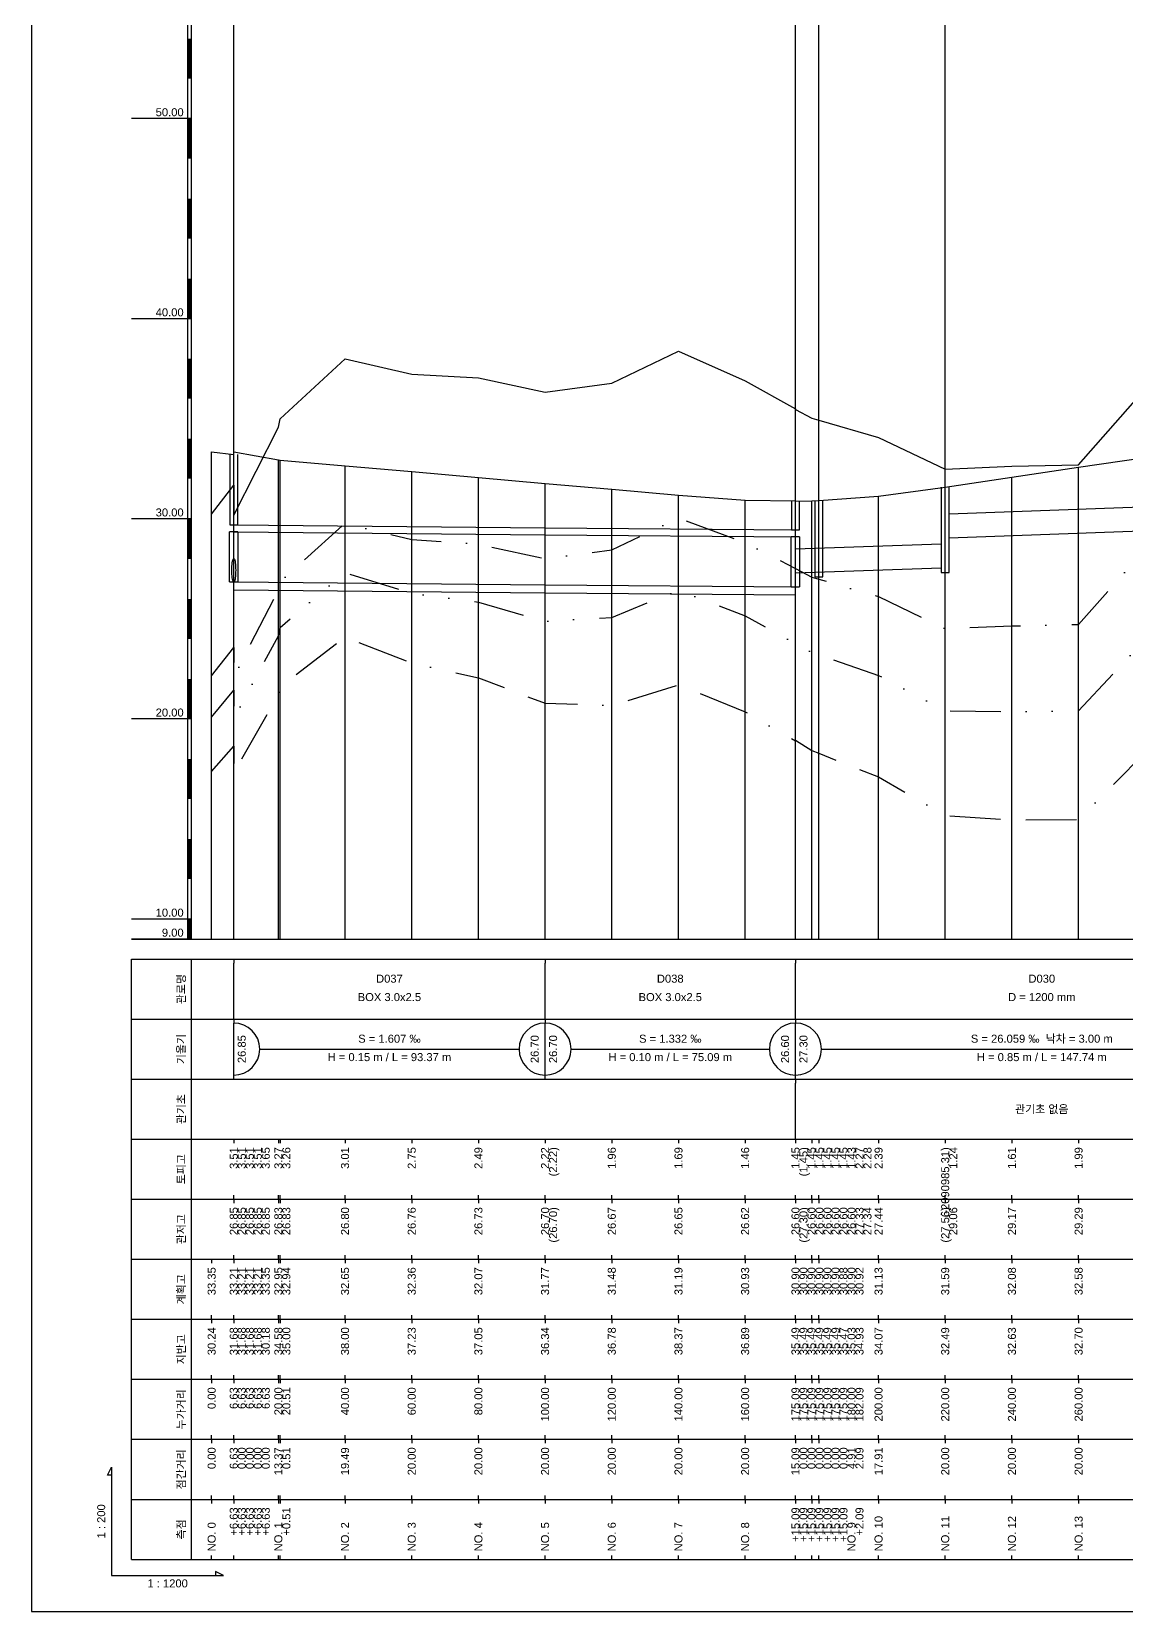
# Model space of a CAD drawing. Header units: millimetres. Extents: x -7351 to 135086, y 1419 to 5643.
# Drawn here: x 40314.4 to 40588, y 1419 to 1813.8 of the extents above; entities that cross this region are included whole.
import ezdxf
from ezdxf.enums import TextEntityAlignment as Align

# ---------------------------------------------------------------- set-up
doc = ezdxf.new("R2010")
doc.units = ezdxf.units.MM
for name, pattern in [('BORDER', [44.45, 12.7, -6.35, 12.7, -6.35, 0, -6.35]), ('DASHDOT', [25.4, 12.7, -6.35, 0, -6.35]), ('DIVIDE', [31.75, 12.7, -6.35, 0, -6.35, 0, -6.35])]:
    doc.linetypes.add(name, pattern=pattern)
for name, color, linetype in [('KZ_종단_계획선', 1, 'Continuous'), ('KZ_종단_관로', 4, 'Continuous'), ('KZ_종단_깃발', 7, 'Continuous'), ('KZ_종단_도각', 7, 'Continuous'), ('KZ_종단_맨홀', 4, 'Continuous'), ('KZ_종단_수직선', 7, 'Continuous'), ('KZ_종단_암거', 1, 'Continuous'), ('KZ_종단_암선1', 56, 'DASHDOT'), ('KZ_종단_암선2', 4, 'DIVIDE'), ('KZ_종단_암선3', 6, 'BORDER'), ('KZ_종단_원형관', 4, 'Continuous'), ('KZ_종단_지반선', 3, 'Continuous'), ('KZ_종단_테이블문자', 7, 'Continuous'), ('KZ_종단_테이블선', 7, 'Continuous'), ('KZ_종단_폴대', 7, 'Continuous')]:
    doc.layers.add(name, color=color, linetype=linetype)
doc.styles.get("Standard").update_dxf_attribs({"font": 'arial.ttf'})

msp = doc.modelspace()

# ---------------------------------------------------------------- linework, layer by layer
at = {"layer": 'KZ_종단_계획선'}
msp.add_lwpolyline([(40359.36, 1708.77), (40364.88, 1708.11), (40364.88, 1708.11), (40364.88, 1708.11), (40364.88, 1708.11), (40364.88, 1708.78), (40376.03, 1706.79), (40376.45, 1706.74), (40392.69, 1705.31), (40409.36, 1703.84), (40426.03, 1702.37), (40442.69, 1700.91), (40459.36, 1699.44), (40476.03, 1697.97), (40492.69, 1696.67), (40505.27, 1696.55), (40505.27, 1696.55), (40505.27, 1696.55), (40505.27, 1696.55), (40505.27, 1696.55), (40505.27, 1696.55), (40505.27, 1696.43), (40509.36, 1696.52), (40511.1, 1696.64), (40526.03, 1697.67), (40542.69, 1699.98), (40559.36, 1702.45), (40576.03, 1704.92), (40592.69, 1707.4)], dxfattribs=at)
at = {"layer": 'KZ_종단_관로'}
for p, q in [((40543.69, 1693.33), (40591.69, 1695.06)), ((40505.27, 1684.54), (40541.69, 1685.83)), ((40543.69, 1687.33), (40591.69, 1689.06)), ((40505.27, 1678.54), (40541.69, 1679.83))]:
    msp.add_line(p, q, dxfattribs=at)
for points in [[(40364.88, 1690.54), (40442.69, 1689.79)], [(40442.69, 1689.79), (40505.27, 1689.29)], [(40364.88, 1688.79), (40442.69, 1688.04)], [(40442.69, 1688.04), (40505.27, 1687.54)], [(40364.88, 1676.29), (40442.69, 1675.54)], [(40364.88, 1674.29), (40442.69, 1673.54)], [(40442.69, 1675.54), (40505.27, 1675.04)], [(40442.69, 1673.54), (40505.27, 1673.04)]]:
    msp.add_lwpolyline(points, dxfattribs=at)
at = {"layer": 'KZ_종단_깃발'}
for p, q in [((40364.88, 1587.04), (40364.88, 1891)), ((40505.27, 1587.04), (40505.27, 1891)), ((40511.1, 1587.04), (40511.1, 1891)), ((40542.69, 1587.04), (40542.69, 1891))]:
    msp.add_line(p, q, dxfattribs=at)
at = {"layer": 'KZ_종단_도각'}
msp.add_lwpolyline([(40314.36, 1419.04), (41155.36, 1419.04), (41155.36, 2013.04), (40314.36, 2013.04)], close=True, dxfattribs=at)
at = {"layer": 'KZ_종단_맨홀'}
for points in [[(40363.88, 1708.11), (40363.88, 1690.54), (40365.88, 1690.54), (40365.88, 1708.11)], [(40541.69, 1699.98), (40541.69, 1678.61), (40543.69, 1678.61), (40543.69, 1699.98)], [(40504.27, 1696.55), (40504.27, 1689.29), (40506.27, 1689.29), (40506.27, 1696.55)], [(40510.1, 1696.64), (40510.1, 1677.52), (40512.1, 1677.52), (40512.1, 1696.64)]]:
    msp.add_lwpolyline(points, dxfattribs=at)
at = {"layer": 'KZ_종단_수직선'}
for p, q in [((40359.36, 1587.04), (40359.36, 1708.77)), ((40364.88, 1587.04), (40364.88, 1708.78)), ((40364.88, 1587.04), (40364.88, 1708.11)), ((40364.88, 1587.04), (40364.88, 1708.11)), ((40364.88, 1587.04), (40364.88, 1708.11)), ((40364.88, 1587.04), (40364.88, 1708.11)), ((40376.03, 1587.04), (40376.03, 1706.79)), ((40376.45, 1587.04), (40376.45, 1706.74)), ((40392.69, 1587.04), (40392.69, 1705.31)), ((40409.36, 1587.04), (40409.36, 1703.84)), ((40426.03, 1587.04), (40426.03, 1702.37)), ((40559.36, 1587.04), (40559.36, 1702.45)), ((40576.03, 1587.04), (40576.03, 1704.92)), ((40442.69, 1587.04), (40442.69, 1700.91)), ((40459.36, 1587.04), (40459.36, 1699.44)), ((40476.03, 1587.04), (40476.03, 1697.97)), ((40526.03, 1587.04), (40526.03, 1697.67)), ((40542.69, 1587.04), (40542.69, 1699.98)), ((40492.69, 1587.04), (40492.69, 1696.67)), ((40505.27, 1587.04), (40505.27, 1696.55)), ((40505.27, 1587.04), (40505.27, 1696.55)), ((40505.27, 1587.04), (40505.27, 1696.55)), ((40505.27, 1587.04), (40505.27, 1696.55)), ((40505.27, 1587.04), (40505.27, 1696.55)), ((40505.27, 1587.04), (40505.27, 1696.55)), ((40505.27, 1587.04), (40505.27, 1696.43)), ((40509.36, 1587.04), (40509.36, 1696.52)), ((40511.1, 1587.04), (40511.1, 1696.64))]:
    msp.add_line(p, q, dxfattribs=at)
at = {"layer": 'KZ_종단_암거'}
for p, q in [((40365.93, 1688.79), (40363.84, 1688.79)), ((40363.84, 1676.29), (40363.84, 1688.79)), ((40365.93, 1688.79), (40365.93, 1676.29)), ((40506.31, 1687.54), (40504.22, 1687.54)), ((40504.22, 1675.04), (40504.22, 1687.54)), ((40506.31, 1687.54), (40506.31, 1675.04)), ((40363.84, 1676.29), (40365.93, 1676.29)), ((40504.22, 1675.04), (40506.31, 1675.04))]:
    msp.add_line(p, q, dxfattribs=at)
at = {"layer": 'KZ_종단_암선1', "flags": 128}
msp.add_lwpolyline([(40359.36, 1652.81), (40364.88, 1659.89), (40364.88, 1659.89), (40364.88, 1659.89), (40364.88, 1659.89), (40364.88, 1652.55), (40376.03, 1674.18), (40376.45, 1676.28), (40392.69, 1690.95), (40409.36, 1686.85), (40426.03, 1685.72), (40442.69, 1682.06), (40459.36, 1684.26), (40476.03, 1692.26), (40492.69, 1686.11), (40505.27, 1679.6), (40505.27, 1679.6), (40505.27, 1679.6), (40505.27, 1679.6), (40505.27, 1679.6), (40505.27, 1679.6), (40505.27, 1679.64), (40509.36, 1677.47), (40511.1, 1676.97), (40526.03, 1672.6), (40542.69, 1664.63), (40559.36, 1665.29), (40576.03, 1665.64), (40592.69, 1684.49), (40609.36, 1703.99), (40626.03, 1685.85), (40628.38, 1683.98), (40642.69, 1667.45), (40659.36, 1667), (40676.03, 1669.97), (40692.69, 1675), (40709.36, 1689.35), (40711.72, 1693.92), (40726.03, 1721.65), (40734.36, 1722.55), (40742.69, 1723.45), (40759.36, 1756.95), (40776.03, 1776.81), (40792.69, 1797.04), (40809.36, 1811), (40824.61, 1796.24), (40826.03, 1794.87), (40842.69, 1763.36), (40859.36, 1753.07), (40865.6, 1754.94), (40873.2, 1757.62)], dxfattribs=at)
at = {"layer": 'KZ_종단_암선2', "flags": 128}
msp.add_lwpolyline([(40359.36, 1642.45), (40364.88, 1649.2), (40364.88, 1649.2), (40364.88, 1649.2), (40364.88, 1649.2), (40364.88, 1642.17), (40376.03, 1662.83), (40376.45, 1664.91), (40392.69, 1678.62), (40409.36, 1673.47), (40426.03, 1671.24), (40442.69, 1666.42), (40459.36, 1667.42), (40476.03, 1674.18), (40492.69, 1667.8), (40505.27, 1660.9), (40505.27, 1660.9), (40505.27, 1660.9), (40505.27, 1660.9), (40505.27, 1660.9), (40505.27, 1660.9), (40505.27, 1661.04), (40509.36, 1658.65), (40511.1, 1658.06), (40526.03, 1652.93), (40542.69, 1644.1), (40559.36, 1643.9), (40576.03, 1644.09), (40592.69, 1661.89), (40609.36, 1680.86), (40626.03, 1662.44), (40628.38, 1660.54), (40642.69, 1643.77), (40659.36, 1643.04), (40676.03, 1645.73), (40692.69, 1650.48), (40709.36, 1664.55), (40711.72, 1669.09), (40726.03, 1696.58), (40734.36, 1697.34), (40742.69, 1698.1), (40759.36, 1731.33), (40776.03, 1750.9), (40792.69, 1770.85), (40809.36, 1784.54), (40824.61, 1769.52), (40826.03, 1768.12), (40842.69, 1736.34), (40859.36, 1726.57), (40865.6, 1729), (40873.2, 1732.35)], dxfattribs=at)
at = {"layer": 'KZ_종단_암선3', "flags": 128}
msp.add_lwpolyline([(40359.36, 1628.9), (40364.88, 1635.23), (40364.88, 1635.23), (40364.88, 1635.23), (40364.88, 1635.23), (40364.88, 1628.61), (40376.03, 1647.99), (40376.45, 1650.03), (40392.69, 1662.49), (40409.36, 1655.98), (40426.03, 1652.31), (40442.69, 1645.98), (40459.36, 1645.4), (40476.03, 1650.54), (40492.69, 1643.85), (40505.27, 1636.55), (40505.27, 1636.55), (40505.27, 1636.55), (40505.27, 1636.55), (40505.27, 1636.55), (40505.27, 1636.55), (40505.27, 1636.77), (40509.36, 1634.17), (40511.1, 1633.48), (40526.03, 1627.57), (40542.69, 1617.87), (40559.36, 1616.79), (40576.03, 1616.94), (40592.69, 1633.64), (40609.36, 1652.13), (40626.03, 1633.53), (40628.38, 1631.6), (40642.69, 1614.67), (40659.36, 1613.77), (40676.03, 1616.27), (40692.69, 1620.85), (40709.36, 1634.74), (40711.72, 1639.25), (40726.03, 1666.59), (40734.36, 1667.26), (40742.69, 1667.93), (40759.36, 1700.97), (40776.03, 1720.36), (40792.69, 1740.14), (40809.36, 1753.65), (40824.61, 1738.46), (40826.03, 1737.05), (40842.69, 1705.08), (40859.36, 1695.99), (40865.6, 1699.06), (40873.2, 1703.2)], dxfattribs=at)
at = {"layer": 'KZ_종단_원형관'}
for p, q in [((40364.57, 1681.43), (40364.64, 1681.72)), ((40364.64, 1681.72), (40364.72, 1681.93)), ((40364.72, 1681.93), (40364.8, 1682.06)), ((40364.8, 1682.06), (40364.88, 1682.11)), ((40364.88, 1682.11), (40364.97, 1682.06)), ((40364.97, 1682.06), (40365.05, 1681.93)), ((40365.05, 1681.93), (40365.13, 1681.72)), ((40365.13, 1681.72), (40365.2, 1681.43)), ((40364.4, 1679.2), (40364.41, 1679.7)), ((40364.41, 1678.69), (40364.4, 1679.2)), ((40364.41, 1679.7), (40364.43, 1680.19)), ((40364.43, 1678.2), (40364.41, 1678.69)), ((40364.43, 1680.19), (40364.46, 1680.65)), ((40364.46, 1677.74), (40364.43, 1678.2)), ((40364.46, 1680.65), (40364.51, 1681.07)), ((40364.51, 1677.33), (40364.46, 1677.74)), ((40364.51, 1681.07), (40364.57, 1681.43)), ((40365.2, 1681.43), (40365.26, 1681.07)), ((40365.26, 1681.07), (40365.3, 1680.65)), ((40365.3, 1677.74), (40365.26, 1677.33)), ((40365.3, 1680.65), (40365.34, 1680.19)), ((40365.34, 1678.2), (40365.3, 1677.74)), ((40365.34, 1680.19), (40365.36, 1679.7)), ((40365.36, 1678.69), (40365.34, 1678.2)), ((40365.36, 1679.7), (40365.37, 1679.2)), ((40365.37, 1679.2), (40365.36, 1678.69)), ((40364.57, 1676.97), (40364.51, 1677.33)), ((40364.64, 1676.68), (40364.57, 1676.97)), ((40364.72, 1676.46), (40364.64, 1676.68)), ((40364.8, 1676.33), (40364.72, 1676.46)), ((40364.88, 1676.29), (40364.8, 1676.33)), ((40364.97, 1676.33), (40364.88, 1676.29)), ((40365.05, 1676.46), (40364.97, 1676.33)), ((40365.13, 1676.68), (40365.05, 1676.46)), ((40365.2, 1676.97), (40365.13, 1676.68)), ((40365.26, 1677.33), (40365.2, 1676.97))]:
    msp.add_line(p, q, dxfattribs=at)
at = {"layer": 'KZ_종단_지반선', "flags": 128}
msp.add_lwpolyline([(40359.36, 1693.22), (40364.88, 1700.42), (40364.88, 1700.42), (40364.88, 1700.42), (40364.88, 1700.42), (40364.88, 1692.95), (40376.03, 1714.93), (40376.45, 1717.04), (40392.69, 1732.04), (40409.36, 1728.21), (40426.03, 1727.27), (40442.69, 1723.72), (40459.36, 1725.95), (40476.03, 1733.9), (40492.69, 1726.49), (40505.27, 1719.49), (40505.27, 1719.49), (40505.27, 1719.49), (40505.27, 1719.49), (40505.27, 1719.49), (40505.27, 1719.49), (40505.27, 1719.37), (40509.36, 1717.21), (40511.1, 1716.71), (40526.03, 1712.4), (40542.69, 1704.49), (40559.36, 1705.2), (40576.03, 1705.54), (40592.69, 1724.46)], dxfattribs=at)
at = {"layer": 'KZ_종단_테이블문자'}
for p, q in [((40364.88, 1582.04), (40364.88, 1581.04)), ((40364.88, 1568.04), (40364.88, 1581.04)), ((40442.69, 1582.04), (40442.69, 1581.04)), ((40442.69, 1582.04), (40442.69, 1581.04)), ((40442.69, 1568.04), (40442.69, 1581.04)), ((40442.69, 1568.04), (40442.69, 1581.04)), ((40505.27, 1582.04), (40505.27, 1581.04)), ((40505.27, 1582.04), (40505.27, 1581.04)), ((40505.27, 1568.04), (40505.27, 1581.04)), ((40505.27, 1568.04), (40505.27, 1581.04)), ((40364.88, 1567.04), (40364.88, 1568.04)), ((40442.69, 1567.04), (40442.69, 1568.04)), ((40442.69, 1567.04), (40442.69, 1568.04)), ((40505.27, 1567.04), (40505.27, 1568.04)), ((40505.27, 1567.04), (40505.27, 1568.04)), ((40364.88, 1567.04), (40364.88, 1566.04)), ((40364.88, 1553.04), (40364.88, 1566.04)), ((40442.69, 1567.04), (40442.69, 1566.04)), ((40442.69, 1567.04), (40442.69, 1566.04)), ((40442.69, 1553.04), (40442.69, 1566.04)), ((40442.69, 1553.04), (40442.69, 1566.04)), ((40505.27, 1567.04), (40505.27, 1566.04)), ((40505.27, 1567.04), (40505.27, 1566.04)), ((40505.27, 1553.04), (40505.27, 1566.04)), ((40505.27, 1553.04), (40505.27, 1566.04)), ((40371.3, 1559.54), (40436.28, 1559.54)), ((40449.11, 1559.54), (40498.85, 1559.54)), ((40511.68, 1559.54), (40621.97, 1559.54)), ((40364.88, 1552.04), (40364.88, 1553.04)), ((40442.69, 1552.04), (40442.69, 1553.04)), ((40442.69, 1552.04), (40442.69, 1553.04)), ((40505.27, 1552.04), (40505.27, 1553.04)), ((40505.27, 1552.04), (40505.27, 1553.04)), ((40505.27, 1552.04), (40505.27, 1551.04)), ((40505.27, 1538.04), (40505.27, 1551.04)), ((40505.27, 1537.04), (40505.27, 1538.04))]:
    msp.add_line(p, q, dxfattribs=at)
for centre, start, end in [((40364.88, 1559.54), 270, 90), ((40442.69, 1559.54), 90, 270), ((40442.69, 1559.54), 270, 90), ((40505.27, 1559.54), 90, 270), ((40505.27, 1559.54), 270, 90)]:
    msp.add_arc(centre, 6.5, start, end, dxfattribs=at)
at = {"layer": 'KZ_종단_테이블선'}
for p, q in [((40339.36, 1587.04), (40878.2, 1587.04)), ((40339.36, 1567.04), (40339.36, 1582.04)), ((40339.36, 1582.04), (40878.2, 1582.04)), ((40354.36, 1567.04), (40354.36, 1582.04)), ((40339.36, 1552.04), (40339.36, 1567.04)), ((40339.36, 1567.04), (40878.2, 1567.04)), ((40354.36, 1552.04), (40354.36, 1567.04)), ((40339.36, 1537.04), (40339.36, 1552.04)), ((40339.36, 1552.04), (40878.2, 1552.04)), ((40354.36, 1537.04), (40354.36, 1552.04)), ((40339.36, 1522.04), (40339.36, 1537.04)), ((40339.36, 1537.04), (40878.2, 1537.04)), ((40354.36, 1522.04), (40354.36, 1537.04)), ((40364.88, 1537.04), (40364.88, 1536.04)), ((40364.88, 1537.04), (40364.88, 1536.04)), ((40364.88, 1537.04), (40364.88, 1536.04)), ((40364.88, 1537.04), (40364.88, 1536.04)), ((40364.88, 1537.04), (40364.88, 1536.04)), ((40376.03, 1537.04), (40376.03, 1536.04)), ((40376.45, 1537.04), (40376.45, 1536.04)), ((40392.69, 1537.04), (40392.69, 1536.04)), ((40409.36, 1537.04), (40409.36, 1536.04)), ((40426.03, 1537.04), (40426.03, 1536.04)), ((40442.69, 1537.04), (40442.69, 1536.04)), ((40459.36, 1537.04), (40459.36, 1536.04)), ((40476.03, 1537.04), (40476.03, 1536.04)), ((40492.69, 1537.04), (40492.69, 1536.04)), ((40505.27, 1537.04), (40505.27, 1536.04)), ((40505.27, 1537.04), (40505.27, 1536.04)), ((40505.27, 1537.04), (40505.27, 1536.04)), ((40505.27, 1537.04), (40505.27, 1536.04)), ((40505.27, 1537.04), (40505.27, 1536.04)), ((40505.27, 1537.04), (40505.27, 1536.04)), ((40505.27, 1537.04), (40505.27, 1536.04)), ((40509.36, 1537.04), (40509.36, 1536.04)), ((40511.1, 1537.04), (40511.1, 1536.04)), ((40526.03, 1537.04), (40526.03, 1536.04)), ((40542.69, 1537.04), (40542.69, 1536.04)), ((40559.36, 1537.04), (40559.36, 1536.04)), ((40576.03, 1537.04), (40576.03, 1536.04)), ((40339.36, 1507.04), (40339.36, 1522.04)), ((40339.36, 1522.04), (40878.2, 1522.04)), ((40354.36, 1507.04), (40354.36, 1522.04)), ((40364.88, 1522.04), (40364.88, 1523.04)), ((40364.88, 1522.04), (40364.88, 1523.04)), ((40364.88, 1522.04), (40364.88, 1523.04)), ((40364.88, 1522.04), (40364.88, 1523.04)), ((40364.88, 1522.04), (40364.88, 1523.04)), ((40364.88, 1522.04), (40364.88, 1521.04)), ((40364.88, 1522.04), (40364.88, 1521.04)), ((40364.88, 1522.04), (40364.88, 1521.04)), ((40364.88, 1522.04), (40364.88, 1521.04)), ((40364.88, 1522.04), (40364.88, 1521.04)), ((40376.03, 1522.04), (40376.03, 1523.04)), ((40376.03, 1522.04), (40376.03, 1521.04)), ((40376.45, 1522.04), (40376.45, 1523.04)), ((40376.45, 1522.04), (40376.45, 1521.04)), ((40392.69, 1522.04), (40392.69, 1523.04)), ((40392.69, 1522.04), (40392.69, 1521.04)), ((40409.36, 1522.04), (40409.36, 1523.04)), ((40409.36, 1522.04), (40409.36, 1521.04)), ((40426.03, 1522.04), (40426.03, 1523.04)), ((40426.03, 1522.04), (40426.03, 1521.04)), ((40442.69, 1522.04), (40442.69, 1523.04)), ((40442.69, 1522.04), (40442.69, 1521.04)), ((40459.36, 1522.04), (40459.36, 1523.04)), ((40459.36, 1522.04), (40459.36, 1521.04)), ((40476.03, 1522.04), (40476.03, 1523.04)), ((40476.03, 1522.04), (40476.03, 1521.04)), ((40492.69, 1522.04), (40492.69, 1523.04)), ((40492.69, 1522.04), (40492.69, 1521.04)), ((40505.27, 1522.04), (40505.27, 1523.04)), ((40505.27, 1522.04), (40505.27, 1523.04)), ((40505.27, 1522.04), (40505.27, 1523.04)), ((40505.27, 1522.04), (40505.27, 1523.04)), ((40505.27, 1522.04), (40505.27, 1523.04)), ((40505.27, 1522.04), (40505.27, 1523.04)), ((40505.27, 1522.04), (40505.27, 1523.04)), ((40505.27, 1522.04), (40505.27, 1521.04)), ((40505.27, 1522.04), (40505.27, 1521.04)), ((40505.27, 1522.04), (40505.27, 1521.04)), ((40505.27, 1522.04), (40505.27, 1521.04)), ((40505.27, 1522.04), (40505.27, 1521.04)), ((40505.27, 1522.04), (40505.27, 1521.04)), ((40505.27, 1522.04), (40505.27, 1521.04)), ((40509.36, 1522.04), (40509.36, 1523.04)), ((40509.36, 1522.04), (40509.36, 1521.04)), ((40511.1, 1522.04), (40511.1, 1523.04)), ((40511.1, 1522.04), (40511.1, 1521.04)), ((40526.03, 1522.04), (40526.03, 1523.04)), ((40526.03, 1522.04), (40526.03, 1521.04)), ((40542.69, 1522.04), (40542.69, 1523.04)), ((40542.69, 1522.04), (40542.69, 1521.04)), ((40559.36, 1522.04), (40559.36, 1523.04)), ((40559.36, 1522.04), (40559.36, 1521.04)), ((40576.03, 1522.04), (40576.03, 1523.04)), ((40576.03, 1522.04), (40576.03, 1521.04)), ((40364.88, 1507.04), (40364.88, 1508.04)), ((40364.88, 1507.04), (40364.88, 1508.04)), ((40364.88, 1507.04), (40364.88, 1508.04)), ((40364.88, 1507.04), (40364.88, 1508.04)), ((40364.88, 1507.04), (40364.88, 1508.04)), ((40376.03, 1507.04), (40376.03, 1508.04)), ((40376.45, 1507.04), (40376.45, 1508.04)), ((40392.69, 1507.04), (40392.69, 1508.04)), ((40409.36, 1507.04), (40409.36, 1508.04)), ((40426.03, 1507.04), (40426.03, 1508.04)), ((40442.69, 1507.04), (40442.69, 1508.04)), ((40459.36, 1507.04), (40459.36, 1508.04)), ((40476.03, 1507.04), (40476.03, 1508.04)), ((40492.69, 1507.04), (40492.69, 1508.04)), ((40505.27, 1507.04), (40505.27, 1508.04)), ((40505.27, 1507.04), (40505.27, 1508.04)), ((40505.27, 1507.04), (40505.27, 1508.04)), ((40505.27, 1507.04), (40505.27, 1508.04)), ((40505.27, 1507.04), (40505.27, 1508.04)), ((40505.27, 1507.04), (40505.27, 1508.04)), ((40505.27, 1507.04), (40505.27, 1508.04)), ((40509.36, 1507.04), (40509.36, 1508.04)), ((40511.1, 1507.04), (40511.1, 1508.04)), ((40526.03, 1507.04), (40526.03, 1508.04)), ((40542.69, 1507.04), (40542.69, 1508.04)), ((40559.36, 1507.04), (40559.36, 1508.04)), ((40576.03, 1507.04), (40576.03, 1508.04)), ((40339.36, 1492.04), (40339.36, 1507.04)), ((40339.36, 1507.04), (40878.2, 1507.04)), ((40354.36, 1492.04), (40354.36, 1507.04)), ((40359.36, 1507.04), (40359.36, 1506.04)), ((40364.88, 1507.04), (40364.88, 1506.04)), ((40364.88, 1507.04), (40364.88, 1506.04)), ((40364.88, 1507.04), (40364.88, 1506.04)), ((40364.88, 1507.04), (40364.88, 1506.04)), ((40364.88, 1507.04), (40364.88, 1506.04)), ((40376.03, 1507.04), (40376.03, 1506.04)), ((40376.45, 1507.04), (40376.45, 1506.04)), ((40392.69, 1507.04), (40392.69, 1506.04)), ((40409.36, 1507.04), (40409.36, 1506.04)), ((40426.03, 1507.04), (40426.03, 1506.04)), ((40442.69, 1507.04), (40442.69, 1506.04)), ((40459.36, 1507.04), (40459.36, 1506.04)), ((40476.03, 1507.04), (40476.03, 1506.04)), ((40492.69, 1507.04), (40492.69, 1506.04)), ((40505.27, 1507.04), (40505.27, 1506.04)), ((40505.27, 1507.04), (40505.27, 1506.04)), ((40505.27, 1507.04), (40505.27, 1506.04)), ((40505.27, 1507.04), (40505.27, 1506.04)), ((40505.27, 1507.04), (40505.27, 1506.04)), ((40505.27, 1507.04), (40505.27, 1506.04)), ((40505.27, 1507.04), (40505.27, 1506.04)), ((40509.36, 1507.04), (40509.36, 1506.04)), ((40511.1, 1507.04), (40511.1, 1506.04)), ((40526.03, 1507.04), (40526.03, 1506.04)), ((40542.69, 1507.04), (40542.69, 1506.04)), ((40559.36, 1507.04), (40559.36, 1506.04)), ((40576.03, 1507.04), (40576.03, 1506.04)), ((40359.36, 1492.04), (40359.36, 1493.04)), ((40364.88, 1492.04), (40364.88, 1493.04)), ((40364.88, 1492.04), (40364.88, 1493.04)), ((40364.88, 1492.04), (40364.88, 1493.04)), ((40364.88, 1492.04), (40364.88, 1493.04)), ((40364.88, 1492.04), (40364.88, 1493.04)), ((40376.03, 1492.04), (40376.03, 1493.04)), ((40376.45, 1492.04), (40376.45, 1493.04)), ((40392.69, 1492.04), (40392.69, 1493.04)), ((40409.36, 1492.04), (40409.36, 1493.04)), ((40426.03, 1492.04), (40426.03, 1493.04)), ((40442.69, 1492.04), (40442.69, 1493.04)), ((40459.36, 1492.04), (40459.36, 1493.04)), ((40476.03, 1492.04), (40476.03, 1493.04)), ((40492.69, 1492.04), (40492.69, 1493.04)), ((40505.27, 1492.04), (40505.27, 1493.04)), ((40505.27, 1492.04), (40505.27, 1493.04)), ((40505.27, 1492.04), (40505.27, 1493.04)), ((40505.27, 1492.04), (40505.27, 1493.04)), ((40505.27, 1492.04), (40505.27, 1493.04)), ((40505.27, 1492.04), (40505.27, 1493.04)), ((40505.27, 1492.04), (40505.27, 1493.04)), ((40509.36, 1492.04), (40509.36, 1493.04)), ((40511.1, 1492.04), (40511.1, 1493.04)), ((40526.03, 1492.04), (40526.03, 1493.04)), ((40542.69, 1492.04), (40542.69, 1493.04)), ((40559.36, 1492.04), (40559.36, 1493.04)), ((40576.03, 1492.04), (40576.03, 1493.04)), ((40339.36, 1477.04), (40339.36, 1492.04)), ((40339.36, 1492.04), (40878.2, 1492.04)), ((40354.36, 1477.04), (40354.36, 1492.04)), ((40359.36, 1492.04), (40359.36, 1491.04)), ((40364.88, 1492.04), (40364.88, 1491.04)), ((40364.88, 1492.04), (40364.88, 1491.04)), ((40364.88, 1492.04), (40364.88, 1491.04)), ((40364.88, 1492.04), (40364.88, 1491.04)), ((40364.88, 1492.04), (40364.88, 1491.04)), ((40376.03, 1492.04), (40376.03, 1491.04)), ((40376.45, 1492.04), (40376.45, 1491.04)), ((40392.69, 1492.04), (40392.69, 1491.04)), ((40409.36, 1492.04), (40409.36, 1491.04)), ((40426.03, 1492.04), (40426.03, 1491.04)), ((40442.69, 1492.04), (40442.69, 1491.04)), ((40459.36, 1492.04), (40459.36, 1491.04)), ((40476.03, 1492.04), (40476.03, 1491.04)), ((40492.69, 1492.04), (40492.69, 1491.04)), ((40505.27, 1492.04), (40505.27, 1491.04)), ((40505.27, 1492.04), (40505.27, 1491.04)), ((40505.27, 1492.04), (40505.27, 1491.04)), ((40505.27, 1492.04), (40505.27, 1491.04)), ((40505.27, 1492.04), (40505.27, 1491.04)), ((40505.27, 1492.04), (40505.27, 1491.04)), ((40505.27, 1492.04), (40505.27, 1491.04)), ((40509.36, 1492.04), (40509.36, 1491.04)), ((40511.1, 1492.04), (40511.1, 1491.04)), ((40526.03, 1492.04), (40526.03, 1491.04)), ((40542.69, 1492.04), (40542.69, 1491.04)), ((40559.36, 1492.04), (40559.36, 1491.04)), ((40576.03, 1492.04), (40576.03, 1491.04)), ((40339.36, 1462.04), (40339.36, 1477.04)), ((40339.36, 1477.04), (40878.2, 1477.04)), ((40354.36, 1462.04), (40354.36, 1477.04)), ((40359.36, 1477.04), (40359.36, 1478.04)), ((40359.36, 1477.04), (40359.36, 1476.04)), ((40364.88, 1477.04), (40364.88, 1478.04)), ((40364.88, 1477.04), (40364.88, 1478.04)), ((40364.88, 1477.04), (40364.88, 1478.04)), ((40364.88, 1477.04), (40364.88, 1478.04)), ((40364.88, 1477.04), (40364.88, 1478.04)), ((40364.88, 1477.04), (40364.88, 1476.04)), ((40364.88, 1477.04), (40364.88, 1476.04)), ((40364.88, 1477.04), (40364.88, 1476.04)), ((40364.88, 1477.04), (40364.88, 1476.04)), ((40364.88, 1477.04), (40364.88, 1476.04)), ((40376.03, 1477.04), (40376.03, 1478.04)), ((40376.03, 1477.04), (40376.03, 1476.04)), ((40376.45, 1477.04), (40376.45, 1478.04)), ((40376.45, 1477.04), (40376.45, 1476.04)), ((40392.69, 1477.04), (40392.69, 1478.04)), ((40392.69, 1477.04), (40392.69, 1476.04)), ((40409.36, 1477.04), (40409.36, 1478.04)), ((40409.36, 1477.04), (40409.36, 1476.04)), ((40426.03, 1477.04), (40426.03, 1478.04)), ((40426.03, 1477.04), (40426.03, 1476.04)), ((40442.69, 1477.04), (40442.69, 1478.04)), ((40442.69, 1477.04), (40442.69, 1476.04)), ((40459.36, 1477.04), (40459.36, 1478.04)), ((40459.36, 1477.04), (40459.36, 1476.04)), ((40476.03, 1477.04), (40476.03, 1478.04)), ((40476.03, 1477.04), (40476.03, 1476.04)), ((40492.69, 1477.04), (40492.69, 1478.04)), ((40492.69, 1477.04), (40492.69, 1476.04)), ((40505.27, 1477.04), (40505.27, 1478.04)), ((40505.27, 1477.04), (40505.27, 1478.04)), ((40505.27, 1477.04), (40505.27, 1478.04)), ((40505.27, 1477.04), (40505.27, 1478.04)), ((40505.27, 1477.04), (40505.27, 1478.04)), ((40505.27, 1477.04), (40505.27, 1478.04)), ((40505.27, 1477.04), (40505.27, 1478.04)), ((40505.27, 1477.04), (40505.27, 1476.04)), ((40505.27, 1477.04), (40505.27, 1476.04)), ((40505.27, 1477.04), (40505.27, 1476.04)), ((40505.27, 1477.04), (40505.27, 1476.04)), ((40505.27, 1477.04), (40505.27, 1476.04)), ((40505.27, 1477.04), (40505.27, 1476.04)), ((40505.27, 1477.04), (40505.27, 1476.04)), ((40509.36, 1477.04), (40509.36, 1478.04)), ((40509.36, 1477.04), (40509.36, 1476.04)), ((40511.1, 1477.04), (40511.1, 1478.04)), ((40511.1, 1477.04), (40511.1, 1476.04)), ((40526.03, 1477.04), (40526.03, 1478.04)), ((40526.03, 1477.04), (40526.03, 1476.04)), ((40542.69, 1477.04), (40542.69, 1478.04)), ((40542.69, 1477.04), (40542.69, 1476.04)), ((40559.36, 1477.04), (40559.36, 1478.04)), ((40559.36, 1477.04), (40559.36, 1476.04)), ((40576.03, 1477.04), (40576.03, 1478.04)), ((40576.03, 1477.04), (40576.03, 1476.04)), ((40339.36, 1447.04), (40339.36, 1462.04)), ((40339.36, 1462.04), (40878.2, 1462.04)), ((40354.36, 1447.04), (40354.36, 1462.04)), ((40359.36, 1462.04), (40359.36, 1463.04)), ((40359.36, 1462.04), (40359.36, 1461.04)), ((40364.88, 1462.04), (40364.88, 1463.04)), ((40364.88, 1462.04), (40364.88, 1463.04)), ((40364.88, 1462.04), (40364.88, 1463.04)), ((40364.88, 1462.04), (40364.88, 1463.04)), ((40364.88, 1462.04), (40364.88, 1463.04)), ((40364.88, 1462.04), (40364.88, 1461.04)), ((40364.88, 1462.04), (40364.88, 1461.04)), ((40364.88, 1462.04), (40364.88, 1461.04)), ((40364.88, 1462.04), (40364.88, 1461.04)), ((40364.88, 1462.04), (40364.88, 1461.04)), ((40376.03, 1462.04), (40376.03, 1463.04)), ((40376.03, 1462.04), (40376.03, 1461.04)), ((40376.45, 1462.04), (40376.45, 1463.04)), ((40376.45, 1462.04), (40376.45, 1461.04)), ((40392.69, 1462.04), (40392.69, 1463.04)), ((40392.69, 1462.04), (40392.69, 1461.04)), ((40409.36, 1462.04), (40409.36, 1463.04)), ((40409.36, 1462.04), (40409.36, 1461.04)), ((40426.03, 1462.04), (40426.03, 1463.04)), ((40426.03, 1462.04), (40426.03, 1461.04)), ((40442.69, 1462.04), (40442.69, 1463.04)), ((40442.69, 1462.04), (40442.69, 1461.04)), ((40459.36, 1462.04), (40459.36, 1463.04)), ((40459.36, 1462.04), (40459.36, 1461.04)), ((40476.03, 1462.04), (40476.03, 1463.04)), ((40476.03, 1462.04), (40476.03, 1461.04)), ((40492.69, 1462.04), (40492.69, 1463.04)), ((40492.69, 1462.04), (40492.69, 1461.04)), ((40505.27, 1462.04), (40505.27, 1463.04)), ((40505.27, 1462.04), (40505.27, 1463.04)), ((40505.27, 1462.04), (40505.27, 1463.04)), ((40505.27, 1462.04), (40505.27, 1463.04)), ((40505.27, 1462.04), (40505.27, 1463.04)), ((40505.27, 1462.04), (40505.27, 1463.04)), ((40505.27, 1462.04), (40505.27, 1463.04)), ((40505.27, 1462.04), (40505.27, 1461.04)), ((40505.27, 1462.04), (40505.27, 1461.04)), ((40505.27, 1462.04), (40505.27, 1461.04)), ((40505.27, 1462.04), (40505.27, 1461.04)), ((40505.27, 1462.04), (40505.27, 1461.04)), ((40505.27, 1462.04), (40505.27, 1461.04)), ((40505.27, 1462.04), (40505.27, 1461.04)), ((40509.36, 1462.04), (40509.36, 1463.04)), ((40509.36, 1462.04), (40509.36, 1461.04)), ((40511.1, 1462.04), (40511.1, 1463.04)), ((40511.1, 1462.04), (40511.1, 1461.04)), ((40526.03, 1462.04), (40526.03, 1463.04)), ((40526.03, 1462.04), (40526.03, 1461.04)), ((40542.69, 1462.04), (40542.69, 1463.04)), ((40542.69, 1462.04), (40542.69, 1461.04)), ((40559.36, 1462.04), (40559.36, 1463.04)), ((40559.36, 1462.04), (40559.36, 1461.04)), ((40576.03, 1462.04), (40576.03, 1463.04)), ((40576.03, 1462.04), (40576.03, 1461.04)), ((40339.36, 1432.04), (40339.36, 1447.04)), ((40339.36, 1447.04), (40878.2, 1447.04)), ((40354.36, 1432.04), (40354.36, 1447.04)), ((40359.36, 1447.04), (40359.36, 1448.04)), ((40359.36, 1447.04), (40359.36, 1446.04)), ((40364.88, 1447.04), (40364.88, 1448.04)), ((40364.88, 1447.04), (40364.88, 1448.04)), ((40364.88, 1447.04), (40364.88, 1448.04)), ((40364.88, 1447.04), (40364.88, 1448.04)), ((40364.88, 1447.04), (40364.88, 1448.04)), ((40364.88, 1447.04), (40364.88, 1446.04)), ((40364.88, 1447.04), (40364.88, 1446.04)), ((40364.88, 1447.04), (40364.88, 1446.04)), ((40364.88, 1447.04), (40364.88, 1446.04)), ((40364.88, 1447.04), (40364.88, 1446.04)), ((40376.03, 1447.04), (40376.03, 1448.04)), ((40376.03, 1447.04), (40376.03, 1446.04)), ((40376.45, 1447.04), (40376.45, 1448.04)), ((40376.45, 1447.04), (40376.45, 1446.04)), ((40392.69, 1447.04), (40392.69, 1448.04)), ((40392.69, 1447.04), (40392.69, 1446.04)), ((40409.36, 1447.04), (40409.36, 1448.04)), ((40409.36, 1447.04), (40409.36, 1446.04)), ((40426.03, 1447.04), (40426.03, 1448.04)), ((40426.03, 1447.04), (40426.03, 1446.04)), ((40442.69, 1447.04), (40442.69, 1448.04)), ((40442.69, 1447.04), (40442.69, 1446.04)), ((40459.36, 1447.04), (40459.36, 1448.04)), ((40459.36, 1447.04), (40459.36, 1446.04)), ((40476.03, 1447.04), (40476.03, 1448.04)), ((40476.03, 1447.04), (40476.03, 1446.04)), ((40492.69, 1447.04), (40492.69, 1448.04)), ((40492.69, 1447.04), (40492.69, 1446.04)), ((40505.27, 1447.04), (40505.27, 1448.04)), ((40505.27, 1447.04), (40505.27, 1448.04)), ((40505.27, 1447.04), (40505.27, 1448.04)), ((40505.27, 1447.04), (40505.27, 1448.04)), ((40505.27, 1447.04), (40505.27, 1448.04)), ((40505.27, 1447.04), (40505.27, 1448.04)), ((40505.27, 1447.04), (40505.27, 1448.04)), ((40505.27, 1447.04), (40505.27, 1446.04)), ((40505.27, 1447.04), (40505.27, 1446.04)), ((40505.27, 1447.04), (40505.27, 1446.04)), ((40505.27, 1447.04), (40505.27, 1446.04)), ((40505.27, 1447.04), (40505.27, 1446.04)), ((40505.27, 1447.04), (40505.27, 1446.04)), ((40505.27, 1447.04), (40505.27, 1446.04)), ((40509.36, 1447.04), (40509.36, 1448.04)), ((40509.36, 1447.04), (40509.36, 1446.04)), ((40511.1, 1447.04), (40511.1, 1448.04)), ((40511.1, 1447.04), (40511.1, 1446.04)), ((40526.03, 1447.04), (40526.03, 1448.04)), ((40526.03, 1447.04), (40526.03, 1446.04)), ((40542.69, 1447.04), (40542.69, 1448.04)), ((40542.69, 1447.04), (40542.69, 1446.04)), ((40559.36, 1447.04), (40559.36, 1448.04)), ((40559.36, 1447.04), (40559.36, 1446.04)), ((40576.03, 1447.04), (40576.03, 1448.04)), ((40576.03, 1447.04), (40576.03, 1446.04)), ((40359.36, 1432.04), (40359.36, 1433.04)), ((40364.88, 1432.04), (40364.88, 1433.04)), ((40364.88, 1432.04), (40364.88, 1433.04)), ((40364.88, 1432.04), (40364.88, 1433.04)), ((40364.88, 1432.04), (40364.88, 1433.04)), ((40364.88, 1432.04), (40364.88, 1433.04)), ((40376.03, 1432.04), (40376.03, 1433.04)), ((40376.45, 1432.04), (40376.45, 1433.04)), ((40392.69, 1432.04), (40392.69, 1433.04)), ((40409.36, 1432.04), (40409.36, 1433.04)), ((40426.03, 1432.04), (40426.03, 1433.04)), ((40442.69, 1432.04), (40442.69, 1433.04)), ((40459.36, 1432.04), (40459.36, 1433.04)), ((40476.03, 1432.04), (40476.03, 1433.04)), ((40492.69, 1432.04), (40492.69, 1433.04)), ((40505.27, 1432.04), (40505.27, 1433.04)), ((40505.27, 1432.04), (40505.27, 1433.04)), ((40505.27, 1432.04), (40505.27, 1433.04)), ((40505.27, 1432.04), (40505.27, 1433.04)), ((40505.27, 1432.04), (40505.27, 1433.04)), ((40505.27, 1432.04), (40505.27, 1433.04)), ((40505.27, 1432.04), (40505.27, 1433.04)), ((40509.36, 1432.04), (40509.36, 1433.04)), ((40511.1, 1432.04), (40511.1, 1433.04)), ((40526.03, 1432.04), (40526.03, 1433.04)), ((40542.69, 1432.04), (40542.69, 1433.04)), ((40559.36, 1432.04), (40559.36, 1433.04)), ((40576.03, 1432.04), (40576.03, 1433.04)), ((40339.36, 1432.04), (40878.2, 1432.04))]:
    msp.add_line(p, q, dxfattribs=at)
msp.add_lwpolyline([(40334.36, 1453.04), (40333.36, 1453.04), (40334.36, 1455.04), (40334.36, 1428.04), (40362.36, 1428.04), (40360.36, 1429.04), (40360.36, 1428.04)], dxfattribs=at)
at = {"layer": 'KZ_종단_폴대'}
for p, q in [((40354.36, 1792.04), (40339.36, 1792.04)), ((40354.36, 1742.04), (40339.36, 1742.04)), ((40354.36, 1692.04), (40339.36, 1692.04)), ((40354.36, 1642.04), (40339.36, 1642.04)), ((40354.36, 1592.04), (40339.36, 1592.04)), ((40354.36, 1587.04), (40339.36, 1587.04))]:
    msp.add_line(p, q, dxfattribs=at)
msp.add_lwpolyline([(40354.36, 1587.04), (40354.36, 1897.04), (40353.36, 1897.04), (40353.36, 1587.04), (40354.36, 1587.04)], dxfattribs=at)
for points in [[(40353.86, 1802.04, 1, 1, 0), (40353.86, 1812.04, 1, 1, 0)], [(40353.86, 1782.04, 1, 1, 0), (40353.86, 1792.04, 1, 1, 0)], [(40353.86, 1762.04, 1, 1, 0), (40353.86, 1772.04, 1, 1, 0)], [(40353.86, 1742.04, 1, 1, 0), (40353.86, 1752.04, 1, 1, 0)], [(40353.86, 1722.04, 1, 1, 0), (40353.86, 1732.04, 1, 1, 0)], [(40353.86, 1702.04, 1, 1, 0), (40353.86, 1712.04, 1, 1, 0)], [(40353.86, 1682.04, 1, 1, 0), (40353.86, 1692.04, 1, 1, 0)], [(40353.86, 1662.04, 1, 1, 0), (40353.86, 1672.04, 1, 1, 0)], [(40353.86, 1642.04, 1, 1, 0), (40353.86, 1652.04, 1, 1, 0)], [(40353.86, 1622.04, 1, 1, 0), (40353.86, 1632.04, 1, 1, 0)], [(40353.86, 1602.04, 1, 1, 0), (40353.86, 1612.04, 1, 1, 0)], [(40353.86, 1587.04, 1, 1, 0), (40353.86, 1592.04, 1, 1, 0)]]:
    msp.add_lwpolyline(points, format="xyseb", dxfattribs=at)

# ---------------------------------------------------------------- texts
at = {"layer": 'KZ_종단_테이블문자'}
for s, p in [('D037', (40403.79, 1575.54)), ('D038', (40473.98, 1575.54)), ('D030', (40566.83, 1575.54)), ('S = 26.059 ‰  낙차 = 3.00 m', (40566.83, 1560.54)), ('S = 1.607 ‰', (40403.79, 1560.54)), ('S = 1.332 ‰', (40473.98, 1560.54))]:
    msp.add_text(s, height=2, dxfattribs=at).set_placement(p, align=Align.BOTTOM_CENTER)
for s, p in [('BOX 3.0x2.5', (40403.79, 1573.54)), ('BOX 3.0x2.5', (40473.98, 1573.54)), ('D = 1200 mm', (40566.83, 1573.54)), ('H = 0.15 m / L = 93.37 m', (40403.79, 1558.54)), ('H = 0.10 m / L = 75.09 m', (40473.98, 1558.54)), ('H = 0.85 m / L = 147.74 m', (40566.83, 1558.54))]:
    msp.add_text(s, height=2, dxfattribs=at).set_placement(p, align=Align.TOP_CENTER)
for s, p in [('26.85', (40365.88, 1559.54)), ('26.70', (40443.69, 1559.54)), ('27.30', (40506.27, 1559.54))]:
    msp.add_text(s, height=2, rotation=90, dxfattribs=at).set_placement(p, align=Align.TOP_CENTER)
for s, p in [('26.70', (40441.69, 1559.54)), ('26.60', (40504.27, 1559.54))]:
    msp.add_text(s, height=2, rotation=90, dxfattribs=at).set_placement(p, align=Align.BOTTOM_CENTER)
msp.add_text('관기초 없음', height=2, dxfattribs=at).set_placement((40566.83, 1544.54), align=Align.MIDDLE_CENTER)
for s, p in [('3.51', (40364.88, 1535.04)), ('3.51', (40366.88, 1535.04)), ('3.51', (40368.88, 1535.04)), ('3.51', (40370.88, 1535.04)), ('3.65', (40372.88, 1535.04)), ('3.27', (40376.03, 1535.04)), ('3.26', (40378.03, 1535.04)), ('3.01', (40392.69, 1535.04)), ('2.75', (40409.36, 1535.04)), ('2.49', (40426.03, 1535.04)), ('2.22', (40442.69, 1535.04)), ('(2.22)', (40444.69, 1535.04)), ('1.96', (40459.36, 1535.04)), ('1.69', (40476.03, 1535.04)), ('1.46', (40492.69, 1535.04)), ('1.45', (40505.27, 1535.04)), ('(1.45)', (40507.27, 1535.04)), ('1.45', (40509.27, 1535.04)), ('1.45', (40511.27, 1535.04)), ('1.45', (40513.27, 1535.04)), ('1.45', (40515.27, 1535.04)), ('1.45', (40517.27, 1535.04)), ('1.43', (40519.27, 1535.04)), ('2.27', (40521.27, 1535.04)), ('2.28', (40523.27, 1535.04)), ('2.39', (40526.03, 1535.04)), ('(-2090985.31)', (40542.69, 1535.04)), ('1.24', (40544.69, 1535.04)), ('1.61', (40559.36, 1535.04)), ('1.99', (40576.03, 1535.04)), ('26.85', (40364.88, 1520.04)), ('26.85', (40366.88, 1520.04)), ('26.85', (40368.88, 1520.04)), ('26.85', (40370.88, 1520.04)), ('26.85', (40372.88, 1520.04)), ('26.83', (40376.03, 1520.04)), ('26.83', (40378.03, 1520.04)), ('26.80', (40392.69, 1520.04)), ('26.76', (40409.36, 1520.04)), ('26.73', (40426.03, 1520.04)), ('26.70', (40442.69, 1520.04)), ('(26.70)', (40444.69, 1520.04)), ('26.67', (40459.36, 1520.04)), ('26.65', (40476.03, 1520.04)), ('26.62', (40492.69, 1520.04)), ('26.60', (40505.27, 1520.04)), ('(27.30)', (40507.27, 1520.04)), ('26.60', (40509.27, 1520.04)), ('26.60', (40511.27, 1520.04)), ('26.60', (40513.27, 1520.04)), ('26.60', (40515.27, 1520.04)), ('26.60', (40517.27, 1520.04)), ('26.60', (40519.27, 1520.04)), ('27.33', (40521.27, 1520.04)), ('27.34', (40523.27, 1520.04)), ('27.44', (40526.03, 1520.04)), ('(27.56)', (40542.69, 1520.04)), ('29.06', (40544.69, 1520.04)), ('29.17', (40559.36, 1520.04)), ('29.29', (40576.03, 1520.04)), ('33.35', (40359.36, 1505.04)), ('33.21', (40364.88, 1505.04)), ('33.21', (40366.88, 1505.04)), ('33.21', (40368.88, 1505.04)), ('33.21', (40370.88, 1505.04)), ('33.35', (40372.88, 1505.04)), ('32.95', (40376.03, 1505.04)), ('32.94', (40378.03, 1505.04)), ('32.65', (40392.69, 1505.04)), ('32.36', (40409.36, 1505.04)), ('32.07', (40426.03, 1505.04)), ('31.77', (40442.69, 1505.04)), ('31.48', (40459.36, 1505.04)), ('31.19', (40476.03, 1505.04)), ('30.93', (40492.69, 1505.04)), ('30.90', (40505.27, 1505.04)), ('30.90', (40507.27, 1505.04)), ('30.90', (40509.27, 1505.04)), ('30.90', (40511.27, 1505.04)), ('30.90', (40513.27, 1505.04)), ('30.90', (40515.27, 1505.04)), ('30.88', (40517.27, 1505.04)), ('30.90', (40519.27, 1505.04)), ('30.92', (40521.27, 1505.04)), ('31.13', (40526.03, 1505.04)), ('31.59', (40542.69, 1505.04)), ('32.08', (40559.36, 1505.04)), ('32.58', (40576.03, 1505.04)), ('30.24', (40359.36, 1490.04)), ('31.68', (40364.88, 1490.04)), ('31.68', (40366.88, 1490.04)), ('31.68', (40368.88, 1490.04)), ('31.68', (40370.88, 1490.04)), ('30.18', (40372.88, 1490.04)), ('34.58', (40376.03, 1490.04)), ('35.00', (40378.03, 1490.04)), ('38.00', (40392.69, 1490.04)), ('37.23', (40409.36, 1490.04)), ('37.05', (40426.03, 1490.04)), ('36.34', (40442.69, 1490.04)), ('36.78', (40459.36, 1490.04)), ('38.37', (40476.03, 1490.04)), ('36.89', (40492.69, 1490.04)), ('35.49', (40505.27, 1490.04)), ('35.49', (40507.27, 1490.04)), ('35.49', (40509.27, 1490.04)), ('35.49', (40511.27, 1490.04)), ('35.49', (40513.27, 1490.04)), ('35.49', (40515.27, 1490.04)), ('35.47', (40517.27, 1490.04)), ('35.03', (40519.27, 1490.04)), ('34.93', (40521.27, 1490.04)), ('34.07', (40526.03, 1490.04)), ('32.49', (40542.69, 1490.04)), ('32.63', (40559.36, 1490.04)), ('32.70', (40576.03, 1490.04)), ('0.00', (40359.36, 1475.04)), ('6.63', (40364.88, 1475.04)), ('6.63', (40366.88, 1475.04)), ('6.63', (40368.88, 1475.04)), ('6.63', (40370.88, 1475.04)), ('6.63', (40372.88, 1475.04)), ('20.00', (40376.03, 1475.04)), ('20.51', (40378.03, 1475.04)), ('40.00', (40392.69, 1475.04)), ('60.00', (40409.36, 1475.04)), ('80.00', (40426.03, 1475.04)), ('100.00', (40442.69, 1475.04)), ('120.00', (40459.36, 1475.04)), ('140.00', (40476.03, 1475.04)), ('160.00', (40492.69, 1475.04)), ('175.09', (40505.27, 1475.04)), ('175.09', (40507.27, 1475.04)), ('175.09', (40509.27, 1475.04)), ('175.09', (40511.27, 1475.04)), ('175.09', (40513.27, 1475.04)), ('175.09', (40515.27, 1475.04)), ('175.09', (40517.27, 1475.04)), ('180.00', (40519.27, 1475.04)), ('182.09', (40521.27, 1475.04)), ('200.00', (40526.03, 1475.04)), ('220.00', (40542.69, 1475.04)), ('240.00', (40559.36, 1475.04)), ('260.00', (40576.03, 1475.04)), ('0.00', (40359.36, 1460.04)), ('6.63', (40364.88, 1460.04)), ('0.00', (40366.88, 1460.04)), ('0.00', (40368.88, 1460.04)), ('0.00', (40370.88, 1460.04)), ('0.00', (40372.88, 1460.04)), ('13.37', (40376.03, 1460.04)), ('0.51', (40378.03, 1460.04)), ('19.49', (40392.69, 1460.04)), ('20.00', (40409.36, 1460.04)), ('20.00', (40426.03, 1460.04)), ('20.00', (40442.69, 1460.04)), ('20.00', (40459.36, 1460.04)), ('20.00', (40476.03, 1460.04)), ('20.00', (40492.69, 1460.04)), ('15.09', (40505.27, 1460.04)), ('0.00', (40507.27, 1460.04)), ('0.00', (40509.27, 1460.04)), ('0.00', (40511.27, 1460.04)), ('0.00', (40513.27, 1460.04)), ('0.00', (40515.27, 1460.04)), ('0.00', (40517.27, 1460.04)), ('4.91', (40519.27, 1460.04)), ('2.09', (40521.27, 1460.04)), ('17.91', (40526.03, 1460.04)), ('20.00', (40542.69, 1460.04)), ('20.00', (40559.36, 1460.04)), ('20.00', (40576.03, 1460.04)), ('+6.63', (40364.88, 1445.04)), ('+6.63', (40366.88, 1445.04)), ('+6.63', (40368.88, 1445.04)), ('+6.63', (40370.88, 1445.04)), ('+6.63', (40372.88, 1445.04)), ('+0.51', (40378.03, 1445.04)), ('+15.09', (40505.27, 1445.04)), ('+15.09', (40507.27, 1445.04)), ('+15.09', (40509.27, 1445.04)), ('+15.09', (40511.27, 1445.04)), ('+15.09', (40513.27, 1445.04)), ('+15.09', (40515.27, 1445.04)), ('+15.09', (40517.27, 1445.04)), ('+2.09', (40521.27, 1445.04))]:
    msp.add_text(s, height=2, rotation=90, dxfattribs=at).set_placement(p, align=Align.MIDDLE_RIGHT)
for s, p in [('NO. 0', (40359.36, 1434.04)), ('NO. 1', (40376.03, 1434.04)), ('NO. 2', (40392.69, 1434.04)), ('NO. 3', (40409.36, 1434.04)), ('NO. 4', (40426.03, 1434.04)), ('NO. 5', (40442.69, 1434.04)), ('NO. 6', (40459.36, 1434.04)), ('NO. 7', (40476.03, 1434.04)), ('NO. 8', (40492.69, 1434.04)), ('NO. 9', (40519.27, 1434.04)), ('NO. 10', (40526.03, 1434.04)), ('NO. 11', (40542.69, 1434.04)), ('NO. 12', (40559.36, 1434.04)), ('NO. 13', (40576.03, 1434.04))]:
    msp.add_text(s, height=2, rotation=90, dxfattribs=at).set_placement(p, align=Align.MIDDLE_LEFT)
at = {"layer": 'KZ_종단_테이블선'}
for s, p in [('관로명', (40353.36, 1574.54)), ('기울기', (40353.36, 1559.54)), ('관기초', (40353.36, 1544.54)), ('토피고', (40353.36, 1529.54)), ('관저고', (40353.36, 1514.54)), ('계획고', (40353.36, 1499.54)), ('지반고', (40353.36, 1484.54)), ('누가거리', (40353.36, 1469.54)), ('점간거리', (40353.36, 1454.54)), ('1 : 200', (40333.36, 1441.54)), ('측점', (40353.36, 1439.54))]:
    msp.add_text(s, height=2, rotation=90, dxfattribs=at).set_placement(p, align=Align.BOTTOM_CENTER)
msp.add_text('1 : 1200', height=2, dxfattribs=at).set_placement((40348.36, 1427.04), align=Align.TOP_CENTER)
at = {"layer": 'KZ_종단_폴대'}
for s, p in [('50.00', (40352.36, 1792.04)), ('40.00', (40352.36, 1742.04)), ('30.00', (40352.36, 1692.04)), ('20.00', (40352.36, 1642.04)), ('10.00', (40352.36, 1592.04)), ('9.00', (40352.36, 1587.04))]:
    msp.add_text(s, height=2, dxfattribs=at).set_placement(p, align=Align.BOTTOM_RIGHT)

doc.saveas('drawing.dxf')
